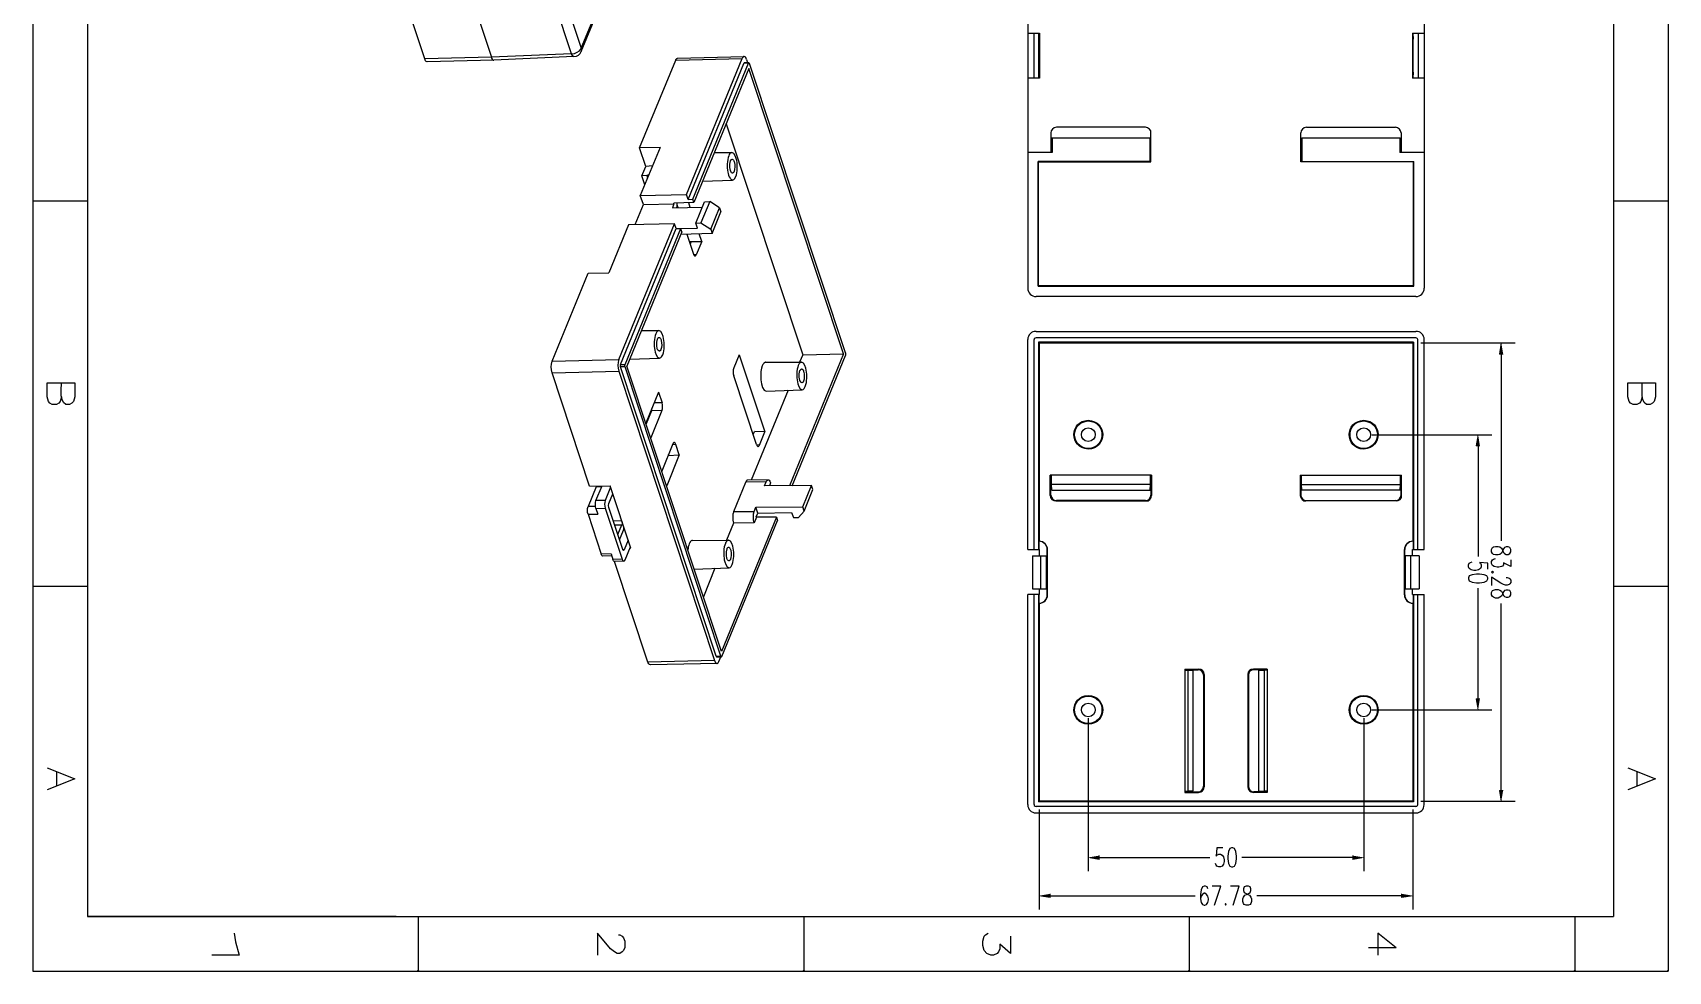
# Model space of a CAD drawing. Header units: inches. Extents: x 9 to 586, y 13 to 829.
# Drawn here: x 9 to 586, y 13 to 344 of the extents above; entities that cross this region are included whole.
import ezdxf

# ---------------------------------------------------------------- set-up
doc = ezdxf.new("R2010")
doc.units = ezdxf.units.IN
doc.header["$MEASUREMENT"] = 0
doc.layers.add('图层 1', color=7, linetype='Continuous')

msp = doc.modelspace()

# ---------------------------------------------------------------- hatches: boundary and pattern name
at = {"layer": '图层 1', "true_color": 0xffffff}
for points in [[(527.76, 231.02), (526.44, 231.02), (527.1, 234.92)], [(519.54, 198.62), (518.28, 198.62), (518.94, 202.52)], [(519.54, 109.28), (518.28, 109.28), (518.94, 105.38)], [(527.76, 76.94), (526.44, 76.94), (527.1, 73.1)], [(385.26, 53.9), (385.26, 52.58), (381.36, 53.24)], [(474.66, 53.9), (474.66, 52.58), (478.56, 53.24)], [(367.98, 40.4), (367.98, 39.14), (364.08, 39.74)], [(491.94, 40.4), (491.94, 39.14), (495.84, 39.74)], [(144.66, 13.04), (144.72, 13.28), (144.96, 13.34), (145.2, 13.28), (145.26, 13.04)], [(280.68, 13.04), (280.74, 13.28), (280.98, 13.34), (281.22, 13.28), (281.28, 13.04)], [(416.7, 13.04), (416.76, 13.28), (417, 13.34), (417.24, 13.28), (417.3, 13.04)], [(552.72, 13.04), (552.78, 13.28), (553.02, 13.34), (553.26, 13.28), (553.32, 13.04)], [(586.02, 13.04), (585.72, 13.04), (585.78, 13.28), (586.02, 13.34)]]:
    msp.add_hatch(color=7, dxfattribs=at).paths.add_polyline_path(points)

# ---------------------------------------------------------------- linework, layer by layer
at = {"layer": '图层 1', "color": 7, "lineweight": 25, "true_color": 0xffffff}
for points in [[(8.94, 829.22), (8.94, 13.04)], [(586.02, 829.22), (586.02, 13.04)], [(28.32, 809.84), (28.32, 32.42)], [(566.64, 809.84), (566.64, 32.42)], [(199.08, 337.04), (165.36, 438.8)], [(168.78, 440.72), (202.5, 338.96)], [(136.92, 437.96), (170.76, 335.78)], [(360, 418.46), (360, 254.24)], [(499.92, 418.46), (499.92, 254.24)], [(147.24, 335.24), (135.48, 370.76)], [(202.5, 338.96), (208.38, 353.18)], [(202.5, 337.82), (208.44, 352.34)], [(360, 344.3), (364.14, 344.3)], [(362.16, 344.3), (362.16, 328.4)], [(363.9, 328.4), (363.9, 344.3)], [(363.96, 343.16), (364.02, 343.16)], [(363.96, 329.54), (363.96, 343.16), (363.96, 342.2)], [(364.14, 342.2), (363.96, 342.2)], [(364.14, 344.3), (364.14, 328.4)], [(495.78, 344.3), (495.78, 328.4)], [(495.78, 344.3), (499.92, 344.3)], [(495.78, 342.2), (495.96, 342.2)], [(495.96, 330.56), (495.96, 329.54), (495.96, 343.16)], [(495.96, 343.16), (495.96, 342.2)], [(495.96, 343.16), (496.02, 343.16)], [(496.02, 328.4), (496.02, 344.3)], [(497.76, 344.3), (497.76, 328.4)], [(170.76, 335.78), (147.24, 335.24)], [(148.08, 334.22), (147.78, 334.34), (147.54, 334.58), (147.24, 335.24)], [(171.6, 334.76), (148.08, 334.22)], [(199.08, 337.04), (170.76, 335.78)], [(170.76, 335.78), (170.76, 335.72)], [(170.76, 335.72), (171, 335.18), (171.24, 334.94), (171.36, 334.88)], [(171.36, 334.88), (171.36, 334.82)], [(171.36, 334.82), (171.6, 334.76)], [(199.92, 336.02), (171.6, 334.76)], [(199.08, 337.04), (200.1, 337.16), (201.06, 337.58), (201.9, 338.12), (202.26, 338.54), (202.5, 338.96), (202.62, 338.36), (202.5, 337.82)], [(199.92, 336.02), (199.62, 336.14), (199.38, 336.38), (199.08, 337.04)], [(199.92, 336.02), (200.76, 336.14), (201.48, 336.5), (202.08, 337.1), (202.5, 337.82)], [(223.08, 303.8), (235.8, 334.82)], [(235.8, 334.82), (235.8, 334.88), (235.86, 335), (235.92, 335.06), (235.92, 335.12), (236.04, 335.24), (236.04, 335.3), (236.1, 335.3), (236.22, 335.42), (236.28, 335.42), (236.28, 335.48), (236.46, 335.48)], [(235.8, 334.82), (259.26, 335.36)], [(236.46, 335.48), (259.92, 336.02)], [(239.58, 287.36), (259.26, 335.36)], [(259.92, 336.02), (259.74, 336.02), (259.68, 335.96), (259.62, 335.9), (259.5, 335.78), (259.5, 335.72), (259.38, 335.6), (259.26, 335.36)], [(260.76, 335), (260.52, 335.66), (260.28, 335.9), (259.92, 336.02)], [(260.76, 335), (261.18, 333.8)], [(240.18, 285.62), (259.86, 333.62)], [(241.8, 285.68), (261.48, 333.68)], [(261.6, 331.82), (242.22, 284.48)], [(259.98, 333.8), (259.98, 333.74), (259.92, 333.74), (259.92, 333.68), (259.86, 333.68), (259.86, 333.62)], [(261.48, 333.68), (259.86, 333.62)], [(261.6, 333.8), (259.98, 333.8)], [(261.48, 333.68), (261.48, 333.74), (261.54, 333.74), (261.54, 333.8), (261.6, 333.8)], [(261.84, 333.56), (261.66, 333.8), (261.6, 333.8)], [(295.02, 231.08), (261.6, 331.82)], [(295.68, 231.38), (261.84, 333.56)], [(364.14, 330.56), (363.96, 330.56)], [(363.96, 330.56), (363.96, 329.54)], [(363.96, 329.54), (364.02, 329.54)], [(495.78, 330.56), (495.96, 330.56)], [(495.96, 329.54), (496.02, 329.54)], [(364.14, 328.4), (360, 328.4)], [(499.92, 328.4), (495.78, 328.4)], [(253.62, 312.26), (280.62, 230.78)], [(368.16, 309.08), (368.16, 302.12)], [(368.46, 307.34), (368.4, 305.42)], [(368.46, 307.34), (403.2, 307.34)], [(368.58, 307.34), (368.58, 302.12)], [(401.58, 311.06), (370.14, 311.06)], [(403.14, 307.34), (403.14, 298.94)], [(403.2, 307.34), (403.32, 305.42)], [(403.5, 298.82), (403.5, 309.08)], [(456.42, 298.82), (456.42, 309.08)], [(456.72, 307.34), (456.6, 305.42)], [(456.72, 307.34), (491.46, 307.34)], [(456.78, 307.34), (456.78, 298.94)], [(458.34, 311.06), (489.78, 311.06)], [(491.34, 307.34), (491.34, 302.12)], [(491.46, 307.34), (491.52, 305.42)], [(491.76, 309.08), (491.76, 302.12)], [(230.28, 303.98), (223.08, 303.8)], [(225.24, 297.26), (223.08, 303.8)], [(230.28, 303.98), (223.32, 287)], [(249.48, 302.18), (255.66, 302.18)], [(368.58, 302.12), (360, 302.12)], [(368.4, 305.42), (368.4, 302.12)], [(403.32, 305.42), (403.32, 302.12)], [(403.32, 302.12), (403.5, 302.12)], [(456.6, 302.12), (456.42, 302.12)], [(456.6, 305.42), (456.6, 302.12)], [(499.92, 302.12), (491.34, 302.12)], [(491.52, 305.42), (491.52, 302.12)], [(223.86, 293.9), (225.24, 297.26)], [(227.64, 297.44), (225.24, 297.26)], [(225.6, 294.02), (226.38, 294.44)], [(255.84, 294.92), (255.54, 295.04), (255.36, 295.22), (255.12, 295.76), (254.88, 296.9), (254.88, 298.04), (255.18, 299.18)], [(255.18, 299.18), (255.18, 299.3), (255.24, 299.36), (255.24, 299.42), (255.3, 299.48), (255.3, 299.54), (255.36, 299.54), (255.42, 299.6), (255.42, 299.66), (255.48, 299.66), (255.54, 299.72), (255.6, 299.72), (255.66, 299.78), (255.72, 299.78)], [(256.38, 295.46), (256.32, 295.4), (256.32, 295.28), (256.26, 295.28), (256.26, 295.22), (256.2, 295.16), (256.2, 295.1), (256.14, 295.1), (256.08, 295.04), (256.08, 294.98), (256.02, 294.98), (255.96, 294.92), (255.84, 294.92)], [(363.78, 298.82), (363.66, 298.94)], [(403.14, 298.94), (363.66, 298.94)], [(363.66, 254.96), (363.66, 298.94)], [(363.78, 298.82), (403.5, 298.82), (403.14, 298.94)], [(363.78, 255.08), (363.78, 298.82)], [(456.78, 298.94), (456.42, 298.82)], [(496.14, 298.82), (456.42, 298.82)], [(456.78, 298.94), (496.26, 298.94)], [(496.26, 298.94), (496.14, 298.82)], [(496.14, 255.08), (496.14, 298.82)], [(496.26, 254.96), (496.26, 298.94)], [(225.6, 294.02), (223.86, 293.9)], [(224.88, 290.72), (223.86, 293.9)], [(225.6, 294.02), (225.9, 293.18)], [(245.28, 292.04), (255.9, 292.46)], [(255.9, 292.46), (256.26, 292.64), (256.56, 292.88), (256.98, 293.66)], [(8.94, 285.08), (28.32, 285.08)], [(221.46, 276.74), (224.4, 283.82)], [(223.32, 287), (239.58, 287.36)], [(224.4, 283.82), (223.32, 287)], [(224.4, 283.82), (235.2, 284.06)], [(235.2, 284.06), (234.66, 282.68), (245.22, 282.92)], [(242.22, 284.48), (235.2, 284.24)], [(235.2, 284.06), (235.2, 284.24)], [(236.22, 283.82), (236.58, 282.74)], [(240.18, 285.62), (239.58, 287.36)], [(240.18, 285.62), (241.8, 285.68)], [(240.96, 282.8), (240.42, 284.42)], [(242.22, 284.48), (241.8, 285.68)], [(242.88, 277.22), (246, 284.78)], [(247.8, 284.84), (244.68, 277.28)], [(246, 284.78), (247.8, 284.84)], [(251.22, 282.68), (247.8, 284.84)], [(566.64, 285.08), (586.02, 285.08)], [(215.7, 229.1), (235.38, 277.04)], [(235.38, 277.04), (219.12, 276.68)], [(235.98, 275.3), (235.38, 277.04)], [(242.88, 277.22), (244.68, 277.28)], [(243.48, 275.42), (242.88, 277.22)], [(244.68, 277.28), (248.16, 275.12)], [(248.16, 275.12), (251.22, 282.68)], [(248.64, 273.62), (251.7, 281.18)], [(251.22, 282.68), (251.7, 281.18)], [(219.12, 276.68), (212.16, 259.7)], [(216.3, 227.36), (235.98, 275.3)], [(217.92, 227.36), (237.6, 275.36)], [(237.96, 274.16), (218.58, 226.76)], [(235.98, 275.3), (237.6, 275.36)], [(237.6, 275.3), (243.48, 275.42)], [(237.96, 274.16), (237.6, 275.36)], [(248.64, 273.62), (237.6, 273.26)], [(239.7, 273.32), (242.04, 266.3)], [(244.98, 270.74), (244.08, 273.5)], [(248.16, 275.12), (248.64, 273.62)], [(240.54, 270.8), (244.98, 270.74)], [(241.26, 270.8), (240.9, 269.84)], [(242.04, 266.3), (242.1, 266.18), (242.1, 266.12), (242.16, 266), (242.22, 265.94), (242.28, 265.88), (242.28, 265.82), (242.46, 265.64), (242.7, 265.64), (242.76, 265.7), (242.82, 265.7), (242.94, 265.82), (242.94, 265.94), (243, 266), (243.06, 266.06)], [(243.06, 266.06), (242.1, 266.12)], [(244.98, 270.74), (243.06, 266.06)], [(204.9, 259.52), (212.16, 259.7)], [(192.18, 228.5), (204.9, 259.52)], [(363.78, 255.08), (363.66, 254.96)], [(363.66, 254.96), (496.26, 254.96)], [(496.14, 255.08), (363.78, 255.08)], [(496.14, 255.08), (496.26, 254.96)], [(496.98, 251.3), (362.94, 251.3)], [(223.68, 239.3), (229.86, 239.3)], [(229.86, 239.3), (229.5, 239.18), (229.2, 238.88), (228.78, 238.16)], [(229.38, 236.3), (229.56, 236.66), (229.74, 236.84), (229.92, 236.9)], [(362.94, 236.78), (362.58, 236.66), (362.34, 236.42), (362.28, 236.12)], [(362.94, 239), (496.98, 239)], [(496.98, 236.78), (362.94, 236.78)], [(497.64, 236.12), (497.58, 236.42), (497.34, 236.66), (496.98, 236.78)], [(230.04, 232.04), (229.8, 232.1), (229.56, 232.34), (229.32, 232.88), (229.14, 234.02), (229.14, 235.16), (229.38, 236.3)], [(230.58, 232.58), (230.58, 232.52), (230.52, 232.4), (230.52, 232.34), (230.46, 232.34), (230.46, 232.28), (230.4, 232.22), (230.34, 232.22), (230.34, 232.16), (230.28, 232.1), (230.22, 232.1), (230.22, 232.04), (230.04, 232.04)], [(295.02, 231.08), (275.94, 184.52)], [(280.62, 230.78), (295.02, 231.08)], [(295.68, 231.38), (295.74, 230.96), (295.68, 230.48)], [(360, 161.96), (360, 236.12)], [(362.28, 161.96), (362.28, 236.12)], [(364.08, 234.92), (363.84, 235.16)], [(363.84, 235.16), (363.84, 161.96)], [(496.08, 235.16), (363.84, 235.16)], [(364.08, 234.92), (364.08, 164.9)], [(364.08, 234.92), (495.84, 234.92)], [(495.84, 234.92), (496.08, 235.16)], [(495.84, 234.92), (495.84, 164.9)], [(496.08, 235.16), (496.08, 161.96)], [(497.64, 161.96), (497.64, 236.12)], [(498.72, 234.92), (531.96, 234.92)], [(499.92, 161.96), (499.92, 236.12)], [(527.1, 231.02), (527.1, 165.08)], [(28.32, 226.76), (28.32, 32.42)], [(192.18, 224.42), (191.94, 225.44), (191.88, 226.46), (191.94, 227.48), (192.18, 228.5)], [(192.18, 228.5), (215.7, 229.1)], [(215.7, 229.1), (215.46, 228.08), (215.4, 227), (215.46, 225.98), (215.7, 224.96)], [(216.3, 227.36), (216.24, 226.88), (216.3, 226.46)], [(216.3, 227.36), (217.92, 227.36)], [(217.92, 226.46), (216.3, 226.46)], [(250.14, 124.28), (216.3, 226.46)], [(217.92, 226.46), (217.86, 226.94), (217.92, 227.36)], [(251.76, 124.28), (217.92, 226.46)], [(251.94, 126.02), (218.58, 226.76)], [(219.54, 229.16), (230.1, 229.58)], [(230.1, 229.58), (230.52, 229.76), (230.82, 230), (231.24, 230.72)], [(258.18, 230.78), (256.32, 226.1)], [(258.18, 230.78), (267.24, 203.48)], [(267.54, 228.08), (267.42, 228.08), (267.3, 228.02), (267.24, 228.02), (267, 227.9), (266.94, 227.84), (266.88, 227.72), (266.64, 227.48), (266.58, 227.36), (266.52, 227.3), (266.46, 227.06), (266.34, 226.88)], [(267.54, 228.08), (280.2, 228.14)], [(276.84, 184.52), (295.68, 230.48)], [(280.38, 220.88), (280.08, 220.94), (279.9, 221.18), (279.66, 221.72), (279.42, 222.86), (279.42, 224), (279.66, 225.14)], [(280.62, 230.78), (279.54, 228.14)], [(279.66, 225.14), (279.72, 225.26), (279.78, 225.32), (279.78, 225.38), (279.9, 225.5), (279.9, 225.56), (279.96, 225.56), (280.02, 225.62), (280.02, 225.68), (280.14, 225.68), (280.2, 225.74), (280.26, 225.74)], [(19.08, 215.9), (18.66, 214.22), (18.18, 213.68), (17.28, 213.14), (15.84, 213.14), (14.94, 213.68), (14.46, 214.22), (14.04, 215.9), (14.04, 220.88)], [(192.18, 224.42), (215.7, 224.96)], [(205.44, 184.34), (192.18, 224.42)], [(215.7, 224.96), (249.54, 122.78)], [(264.3, 199.1), (256.26, 223.34)], [(280.92, 221.42), (280.74, 221.06), (280.56, 220.94), (280.38, 220.88)], [(280.44, 218.42), (280.8, 218.54), (281.1, 218.84), (281.52, 219.56)], [(576.84, 215.9), (576.36, 214.22), (575.88, 213.68), (574.98, 213.14), (573.6, 213.14), (572.64, 213.68), (572.16, 214.22), (571.74, 215.9), (571.74, 220.88)], [(229.74, 217.52), (225.3, 206.54)], [(231, 213.8), (228.24, 213.74)], [(229.74, 217.52), (231, 213.8)], [(275.46, 218.24), (262.44, 186.5)], [(267.78, 217.88), (280.44, 218.42)], [(227.22, 210.98), (225.36, 206.36)], [(226.5, 209.6), (226.62, 209.42)], [(230.94, 211.04), (226.98, 201.38)], [(227.22, 210.98), (227.34, 211.22), (227.4, 211.52), (227.4, 211.76)], [(230.94, 211.04), (227.22, 210.98)], [(263.16, 202.58), (263.58, 203.6)], [(267.24, 203.48), (263.58, 203.6)], [(265.32, 198.86), (267.24, 203.48)], [(481.44, 202.52), (523.8, 202.52)], [(234.84, 199.34), (230.88, 189.62)], [(235.86, 199.1), (234.72, 198.98)], [(237.06, 195.38), (235.86, 199.1)], [(264.3, 199.1), (264.42, 198.86), (264.42, 198.8), (264.48, 198.68), (264.66, 198.5), (264.66, 198.44), (264.72, 198.44), (264.78, 198.38), (264.96, 198.38), (265.02, 198.44), (265.08, 198.44), (265.08, 198.5), (265.26, 198.68), (265.26, 198.74), (265.32, 198.86)], [(265.32, 198.86), (264.42, 198.92)], [(518.94, 198.62), (518.94, 159.56)], [(237.06, 195.38), (232.62, 184.46)], [(233.16, 195.14), (237.06, 195.38)], [(233.4, 195.2), (233.28, 195.56)], [(256.26, 175.4), (260.52, 185.78)], [(261.18, 186.44), (261, 186.44), (260.94, 186.38), (260.88, 186.38), (260.82, 186.32), (260.82, 186.26), (260.64, 186.08), (260.64, 186.02), (260.58, 185.9), (260.52, 185.78)], [(267.78, 185.84), (260.52, 185.78)], [(268.44, 186.56), (261.18, 186.44)], [(267.18, 184.46), (267.78, 185.84)], [(267.78, 185.84), (267.9, 186.08), (267.9, 186.14), (267.96, 186.2), (267.96, 186.26), (268.02, 186.32), (268.08, 186.32), (268.08, 186.38), (268.2, 186.5), (268.32, 186.5), (268.38, 186.56), (268.44, 186.56)], [(268.44, 186.56), (268.74, 186.44), (268.98, 186.14), (269.28, 185.54)], [(269.28, 185.54), (268.86, 184.46)], [(403.74, 188.24), (367.98, 188.24)], [(367.98, 181.04), (367.98, 188.24)], [(368.16, 181.22), (368.16, 188.24)], [(368.4, 184.94), (368.4, 188.24)], [(403.32, 184.94), (368.4, 184.94)], [(368.46, 182.96), (368.4, 184.94)], [(403.2, 182.96), (403.32, 184.94)], [(403.32, 184.94), (403.32, 188.24)], [(403.5, 188.24), (403.5, 181.22)], [(403.74, 188.24), (403.74, 181.04)], [(456.18, 188.24), (456.18, 181.04)], [(456.18, 188.24), (491.94, 188.24)], [(456.42, 188.24), (456.42, 181.22)], [(456.6, 184.94), (456.6, 188.24)], [(456.72, 182.96), (456.6, 184.94)], [(456.6, 184.94), (491.52, 184.94)], [(491.46, 182.96), (491.52, 184.94)], [(491.52, 184.94), (491.52, 188.24)], [(491.76, 181.22), (491.76, 188.24)], [(491.94, 181.04), (491.94, 188.24)], [(207.78, 184.16), (204.9, 177.14)], [(205.44, 184.34), (212.64, 184.52)], [(207.66, 176.48), (207.48, 177.2), (207.48, 178.58), (207.66, 179.24)], [(207.66, 179.24), (209.82, 184.46)], [(207.66, 184.4), (207.78, 184.16)], [(210.9, 179.3), (207.66, 179.24)], [(207.78, 184.16), (209.7, 184.22)], [(210.9, 179.3), (210.78, 178.64), (210.72, 177.98), (210.78, 177.26), (210.9, 176.6)], [(212.82, 183.98), (210.9, 179.3)], [(212.22, 178.22), (213.66, 181.64)], [(220.02, 162.44), (212.64, 184.52)], [(283.74, 184.64), (267.18, 184.46)], [(280.62, 177.08), (283.74, 184.64)], [(281.1, 175.58), (284.22, 183.14)], [(284.22, 183.14), (283.74, 184.64)], [(367.98, 181.04), (368.16, 181.22)], [(368.46, 182.96), (403.2, 182.96)], [(369.9, 179.12), (370.14, 179.3)], [(369.9, 179.12), (401.76, 179.12)], [(401.58, 179.3), (370.14, 179.3)], [(401.76, 179.12), (401.58, 179.3)], [(403.74, 181.04), (403.5, 181.22)], [(456.18, 181.04), (456.42, 181.22)], [(491.46, 182.96), (456.72, 182.96)], [(458.16, 179.12), (458.34, 179.3)], [(490.02, 179.12), (458.16, 179.12)], [(458.34, 179.3), (489.78, 179.3)], [(490.02, 179.12), (489.78, 179.3)], [(491.94, 181.04), (491.76, 181.22)], [(204.9, 174.44), (204.72, 175.1), (204.66, 175.82), (204.72, 176.48), (204.9, 177.14)], [(207.48, 177.2), (204.9, 177.14)], [(204.9, 174.44), (208.32, 174.5)], [(204.9, 174.44), (209.52, 160.34)], [(207.66, 176.48), (210.9, 176.6)], [(207.66, 176.48), (208.32, 174.5)], [(210.9, 176.6), (216.9, 158.54)], [(212.22, 176.84), (212.1, 177.5), (212.22, 178.22)], [(217.14, 162.02), (212.22, 176.84)], [(271.38, 173.42), (251.94, 126.02)], [(256.26, 175.4), (263.52, 175.46)], [(264.3, 173.36), (263.46, 171.38)], [(263.52, 175.46), (264.12, 176.9)], [(264.12, 176.9), (280.62, 177.08)], [(264.78, 174.8), (264.12, 176.9)], [(264.24, 173.48), (264.78, 174.8)], [(264.24, 173.48), (264.3, 173.36)], [(271.38, 173.42), (264.3, 173.36)], [(264.78, 174.8), (276.72, 175.1)], [(271.38, 173.42), (271.74, 172.22)], [(276.72, 175.1), (277.32, 173.24)], [(277.32, 173.24), (279.12, 173.3)], [(281.1, 175.58), (279.12, 173.3)], [(281.1, 175.58), (280.62, 177.08)], [(216.78, 172.1), (213.78, 172.04)], [(214.26, 170.66), (216.84, 170.72)], [(215.4, 167.24), (216.84, 170.72)], [(216, 165.38), (217.44, 168.86)], [(216.9, 171.74), (216.9, 171.2), (216.84, 170.72)], [(217.44, 168.86), (217.56, 169.34), (217.56, 169.88)], [(217.44, 168.86), (217.86, 168.92)], [(252.12, 124.22), (271.74, 172.22)], [(256.2, 171.32), (253.74, 165.26)], [(263.46, 171.38), (256.2, 171.32)], [(217.38, 161.66), (217.2, 161.84), (217.14, 162.02)], [(217.62, 161.9), (217.2, 161.9)], [(217.62, 161.9), (217.56, 161.78), (217.38, 161.66)], [(219, 165.32), (217.62, 161.9)], [(217.92, 158.3), (219.84, 162.98)], [(220.02, 162.44), (219.6, 162.44)], [(241.74, 165.2), (241.62, 165.2), (241.56, 165.14), (241.44, 165.14), (241.32, 165.08), (241.02, 164.78), (240.96, 164.66), (240.9, 164.6), (240.84, 164.48), (240.78, 164.36), (240.66, 164.18), (240.6, 164)], [(241.74, 165.2), (254.4, 165.26)], [(254.4, 165.26), (254.34, 165.26), (254.22, 165.2), (254.1, 165.2), (254.04, 165.14), (253.92, 165.08), (253.86, 165.02), (253.8, 164.9), (253.74, 164.84), (253.62, 164.78), (253.56, 164.66), (253.56, 164.6), (253.5, 164.48), (253.38, 164.3), (253.32, 164.12)], [(254.58, 158), (254.34, 158.06), (254.1, 158.3), (253.86, 158.84), (253.68, 159.98), (253.68, 161.12), (253.92, 162.26)], [(360, 161.96), (364.14, 161.96)], [(363.96, 164.9), (363.96, 161.96)], [(364.14, 159.8), (364.14, 161.96)], [(367.02, 161.96), (366.9, 161.96)], [(366.9, 159.8), (366.9, 161.96)], [(367.02, 145.94), (367.02, 161.96)], [(492.9, 145.94), (492.9, 161.96)], [(493.02, 161.96), (492.9, 161.96)], [(493.02, 159.8), (493.02, 161.96)], [(495.78, 159.8), (495.78, 161.96)], [(495.78, 161.96), (499.92, 161.96)], [(495.96, 164.9), (495.96, 161.96)], [(530.46, 162.02), (530.16, 162.68), (529.5, 162.92), (528.84, 162.92), (528.24, 162.68), (527.88, 162.26), (527.58, 161.36), (527.22, 160.7), (526.62, 160.28), (525.96, 160.1), (525, 160.1), (524.34, 160.28), (523.98, 160.52), (523.68, 161.18), (523.68, 162.02), (523.98, 162.68), (524.34, 162.92), (525, 163.1), (525.96, 163.1), (526.62, 162.92), (527.22, 162.44), (527.58, 161.84), (527.88, 160.94), (528.24, 160.52), (528.84, 160.28), (529.5, 160.28), (530.16, 160.52), (530.46, 161.18), (530.46, 162.02)], [(213, 160.46), (209.52, 160.34)], [(210.12, 159.68), (209.88, 159.74), (209.7, 159.92), (209.52, 160.34)], [(213.18, 159.74), (210.12, 159.68)], [(213, 160.46), (213.66, 158.42)], [(216.9, 158.54), (213.66, 158.42)], [(214.2, 157.76), (213.96, 157.82), (213.84, 158), (213.66, 158.42)], [(217.44, 157.82), (214.2, 157.76)], [(226.02, 122.24), (214.26, 157.76)], [(216.9, 158.54), (217.08, 158.12), (217.26, 157.94), (217.44, 157.82)], [(217.44, 157.82), (217.74, 158), (217.92, 158.3)], [(255.12, 158.54), (255.12, 158.48), (255.06, 158.36), (255, 158.3), (254.94, 158.24), (254.94, 158.18), (254.82, 158.06), (254.76, 158.06), (254.76, 158), (254.58, 158)], [(254.64, 155.54), (255.06, 155.66), (255.36, 155.96), (255.78, 156.68)], [(361.74, 159.8), (366.9, 159.8)], [(361.74, 159.8), (361.74, 148.1)], [(364.68, 148.1), (364.68, 159.8)], [(366.6, 148.1), (366.6, 159.8)], [(498.18, 159.8), (493.02, 159.8)], [(493.32, 148.1), (493.32, 159.8)], [(495.24, 148.1), (495.24, 159.8)], [(498.18, 159.8), (498.18, 148.1)], [(522.3, 155.06), (522.3, 157.22), (519.42, 157.4), (519.72, 157.22), (520.02, 156.56), (520.02, 155.9), (519.72, 155.24), (519.06, 154.82), (518.1, 154.58), (517.44, 154.58), (516.48, 154.82), (515.82, 155.24), (515.52, 155.9), (515.52, 156.56), (515.82, 157.22), (516.18, 157.4), (516.78, 157.64)], [(530.46, 158.36), (530.46, 155.96), (527.88, 157.28), (527.88, 156.62), (527.58, 156.14), (527.22, 155.96), (526.26, 155.72), (525.6, 155.72), (524.64, 155.96), (523.98, 156.38), (523.68, 157.04), (523.68, 157.7), (523.98, 158.36), (524.34, 158.54), (525, 158.78)], [(242.34, 155), (254.64, 155.54)], [(249.66, 155.36), (245.58, 145.28)], [(522.3, 152), (522, 152.66), (521.04, 153.08), (519.42, 153.32), (518.4, 153.32), (516.78, 153.08), (515.82, 152.66), (515.52, 152), (515.52, 151.58), (515.82, 150.92), (516.78, 150.5), (518.4, 150.26), (519.42, 150.26), (521.04, 150.5), (522, 150.92), (522.3, 151.58), (522.3, 152)], [(524.34, 153.98), (523.98, 154.22), (523.68, 153.98), (523.98, 153.8), (524.34, 153.98)], [(528.84, 152.06), (529.2, 152.06), (529.86, 151.82), (530.16, 151.64), (530.46, 151.16), (530.46, 150.32), (530.16, 149.9), (529.86, 149.66), (529.2, 149.42), (528.54, 149.42), (527.88, 149.66), (526.92, 150.08), (523.68, 152.24), (523.68, 149.24)], [(8.94, 149.06), (28.32, 149.06)], [(364.14, 146.06), (360, 146.06)], [(360, 71.9), (360, 146.06)], [(361.74, 148.1), (366.9, 148.1)], [(362.28, 71.9), (362.28, 146.06)], [(363.84, 146.06), (363.84, 72.86)], [(363.96, 146.06), (363.96, 143)], [(364.14, 146.06), (364.14, 148.1)], [(366.9, 145.94), (366.9, 148.1)], [(366.9, 145.94), (367.02, 145.94)], [(492.9, 145.94), (493.02, 145.94)], [(493.02, 145.94), (493.02, 148.1)], [(493.02, 148.1), (498.18, 148.1)], [(495.78, 146.06), (495.78, 148.1)], [(495.78, 146.06), (499.92, 146.06)], [(495.96, 146.06), (495.96, 143)], [(496.08, 146.06), (496.08, 72.86)], [(497.64, 71.9), (497.64, 146.06)], [(499.92, 71.9), (499.92, 146.06)], [(518.94, 109.28), (518.94, 148.34)], [(530.46, 146.84), (530.16, 147.5), (529.5, 147.68), (528.84, 147.68), (528.24, 147.5), (527.88, 147.08), (527.58, 146.18), (527.22, 145.52), (526.62, 145.1), (525.96, 144.86), (525, 144.86), (524.34, 145.1), (523.98, 145.34), (523.68, 145.94), (523.68, 146.84), (523.98, 147.5), (524.34, 147.68), (525, 147.92), (525.96, 147.92), (526.62, 147.68), (527.22, 147.26), (527.58, 146.6), (527.88, 145.76), (528.24, 145.34), (528.84, 145.1), (529.5, 145.1), (530.16, 145.34), (530.46, 145.94), (530.46, 146.84)], [(566.64, 149.06), (586.02, 149.06)], [(364.08, 143), (364.08, 73.1)], [(495.84, 143), (495.84, 73.1)], [(527.1, 76.94), (527.1, 142.94)], [(249.54, 122.78), (226.02, 122.24)], [(226.86, 121.22), (226.56, 121.34), (226.32, 121.58), (226.02, 122.24)], [(250.38, 121.76), (226.86, 121.22)], [(249.54, 122.78), (249.6, 122.6), (249.66, 122.48), (249.72, 122.3), (249.78, 122.24), (249.84, 122.12), (249.9, 122.06), (249.9, 122), (249.96, 121.94), (250.08, 121.88), (250.14, 121.82), (250.2, 121.82), (250.26, 121.76), (250.38, 121.76)], [(250.14, 124.28), (251.76, 124.28)], [(250.14, 124.28), (250.14, 124.16), (250.2, 124.16), (250.2, 124.1), (250.26, 124.04), (250.32, 124.04)], [(250.32, 124.04), (251.94, 124.04)], [(250.38, 121.76), (250.62, 121.82), (250.8, 122), (251.04, 122.42)], [(251.04, 122.42), (251.7, 124.04)], [(251.94, 124.1), (251.82, 124.1), (251.82, 124.22), (251.76, 124.22), (251.76, 124.28)], [(252.12, 124.22), (251.94, 124.1)], [(415.44, 119.78), (420.3, 119.78)], [(415.44, 119.78), (415.44, 76.22)], [(415.44, 119.54), (420.12, 119.54)], [(415.44, 119.36), (416.46, 119.36), (418.38, 119.24)], [(416.46, 119.36), (416.46, 76.64)], [(418.38, 76.76), (418.38, 119.24)], [(420.3, 119.78), (420.12, 119.54)], [(422.28, 117.86), (422.04, 117.62)], [(422.04, 117.62), (422.04, 78.38)], [(422.28, 117.86), (422.28, 78.2)], [(437.64, 117.86), (437.88, 117.62)], [(437.64, 117.86), (437.64, 78.2)], [(437.88, 117.62), (437.88, 78.38)], [(444.48, 119.78), (439.62, 119.78)], [(439.62, 119.78), (439.8, 119.54)], [(444.48, 119.54), (439.8, 119.54)], [(441.54, 119.24), (443.46, 119.36)], [(441.54, 76.76), (441.54, 119.24)], [(444.48, 119.36), (443.46, 119.36)], [(443.46, 119.36), (443.46, 76.64)], [(444.48, 119.78), (444.48, 76.22)], [(481.44, 105.38), (523.8, 105.38)], [(381.36, 102.44), (381.36, 48.38)], [(478.56, 102.44), (478.56, 48.38)], [(14.04, 84.86), (23.76, 80.96), (14.04, 77.12)], [(17.28, 83.42), (17.28, 78.56)], [(571.74, 84.86), (581.46, 80.96), (571.74, 77.12)], [(574.98, 83.42), (574.98, 78.56)], [(415.44, 76.64), (416.46, 76.64)], [(415.44, 76.46), (420.12, 76.46)], [(415.44, 76.22), (420.3, 76.22)], [(418.38, 76.76), (416.46, 76.64)], [(420.3, 76.22), (420.12, 76.46)], [(422.28, 78.2), (422.04, 78.38)], [(437.64, 78.2), (437.88, 78.38)], [(439.62, 76.22), (439.8, 76.46)], [(444.48, 76.22), (439.62, 76.22)], [(444.48, 76.46), (439.8, 76.46)], [(441.54, 76.76), (443.46, 76.64)], [(444.48, 76.64), (443.46, 76.64)], [(362.28, 71.9), (362.34, 71.54), (362.58, 71.36), (362.94, 71.24)], [(496.98, 71.24), (362.94, 71.24)], [(364.08, 73.1), (363.84, 72.86)], [(496.08, 72.86), (363.84, 72.86)], [(495.84, 73.1), (364.08, 73.1)], [(364.08, 70.16), (364.08, 34.88)], [(495.84, 73.1), (496.08, 72.86)], [(495.84, 70.16), (495.84, 34.88)], [(496.98, 71.24), (497.34, 71.36), (497.58, 71.54), (497.64, 71.9)], [(498.72, 73.1), (531.96, 73.1)], [(362.94, 68.96), (496.98, 68.96)], [(385.26, 53.24), (424.32, 53.24)], [(428.88, 56.66), (426.72, 56.66), (426.48, 53.72), (426.72, 54.08), (427.38, 54.38), (427.98, 54.38), (428.64, 54.08), (429.12, 53.42), (429.3, 52.46), (429.3, 51.8), (429.12, 50.84), (428.64, 50.18), (427.98, 49.88), (427.38, 49.88), (426.72, 50.18), (426.48, 50.48), (426.3, 51.14)], [(431.94, 56.66), (431.28, 56.36), (430.8, 55.34), (430.62, 53.72), (430.62, 52.76), (430.8, 51.14), (431.28, 50.18), (431.94, 49.88), (432.36, 49.88), (433.02, 50.18), (433.44, 51.14), (433.62, 52.76), (433.62, 53.72), (433.44, 55.34), (433.02, 56.36), (432.36, 56.66), (431.94, 56.66)], [(474.66, 53.24), (435.6, 53.24)], [(423.54, 42.2), (423.36, 42.86), (422.7, 43.16), (422.28, 43.16), (421.62, 42.86), (421.2, 41.84), (420.96, 40.22), (420.96, 38.6), (421.2, 37.34), (421.62, 36.68), (422.28, 36.38), (422.46, 36.38), (423.12, 36.68), (423.54, 37.34), (423.78, 38.3), (423.78, 38.6), (423.54, 39.62), (423.12, 40.22), (422.46, 40.58), (422.28, 40.58), (421.62, 40.22), (421.2, 39.62), (420.96, 38.6)], [(425.94, 36.38), (428.1, 43.16), (425.1, 43.16)], [(432.48, 36.38), (434.64, 43.16), (431.58, 43.16)], [(437.04, 43.16), (436.38, 42.86), (436.14, 42.2), (436.14, 41.54), (436.38, 40.88), (436.8, 40.58), (437.64, 40.22), (438.3, 39.92), (438.72, 39.26), (438.96, 38.6), (438.96, 37.64), (438.72, 36.98), (438.54, 36.68), (437.88, 36.38), (437.04, 36.38), (436.38, 36.68), (436.14, 36.98), (435.9, 37.64), (435.9, 38.6), (436.14, 39.26), (436.56, 39.92), (437.22, 40.22), (438.12, 40.58), (438.54, 40.88), (438.72, 41.54), (438.72, 42.2), (438.54, 42.86), (437.88, 43.16), (437.04, 43.16)], [(367.98, 39.74), (419.04, 39.74)], [(429.84, 36.98), (429.66, 36.68), (429.84, 36.38), (430.08, 36.68), (429.84, 36.98)], [(491.94, 39.74), (440.88, 39.74)], [(28.32, 32.42), (566.64, 32.42)], [(137.16, 32.42), (28.32, 32.42)], [(144.96, 32.42), (144.96, 13.04)], [(280.98, 32.42), (280.98, 13.04)], [(417, 32.42), (417, 13.04)], [(553.02, 32.42), (553.02, 13.04)], [(80.04, 26.54), (80.46, 23.42), (81.84, 18.74), (72.12, 18.74)], [(215.58, 25.94), (216.06, 25.94), (216.96, 25.4), (217.44, 24.86), (217.86, 23.72), (217.86, 21.5), (217.44, 20.42), (216.96, 19.88), (216.06, 19.28), (215.1, 19.28), (214.2, 19.88), (212.82, 20.96), (208.2, 26.54), (208.2, 18.74)], [(353.94, 25.4), (353.94, 19.28), (350.22, 22.64), (350.22, 20.96), (349.74, 19.88), (349.26, 19.28), (347.88, 18.74), (346.98, 18.74), (345.6, 19.28), (344.64, 20.42), (344.22, 22.1), (344.22, 23.72), (344.64, 25.4), (345.12, 25.94), (346.02, 26.54)], [(489.96, 21.32), (483.48, 26.54), (483.48, 18.74)], [(489.96, 21.32), (480.24, 21.32)], [(8.94, 13.04), (586.02, 13.04)], [(8.94, 13.04), (586.02, 13.04)]]:
    msp.add_lwpolyline(points, dxfattribs=at)
at = {"layer": '图层 1', "lineweight": 0}
for points in [[(527.76, 231.02), (526.44, 231.02), (527.1, 234.92)], [(519.54, 198.62), (518.28, 198.62), (518.94, 202.52)], [(519.54, 109.28), (518.28, 109.28), (518.94, 105.38)], [(527.76, 76.94), (526.44, 76.94), (527.1, 73.1)], [(385.26, 53.9), (385.26, 52.58), (381.36, 53.24)], [(474.66, 53.9), (474.66, 52.58), (478.56, 53.24)], [(367.98, 40.4), (367.98, 39.14), (364.08, 39.74)], [(491.94, 40.4), (491.94, 39.14), (495.84, 39.74)], [(144.66, 13.04), (144.72, 13.28), (144.96, 13.34), (145.2, 13.28), (145.26, 13.04)], [(280.68, 13.04), (280.74, 13.28), (280.98, 13.34), (281.22, 13.28), (281.28, 13.04)], [(416.7, 13.04), (416.76, 13.28), (417, 13.34), (417.24, 13.28), (417.3, 13.04)], [(552.72, 13.04), (552.78, 13.28), (553.02, 13.34), (553.26, 13.28), (553.32, 13.04)], [(586.02, 13.04), (585.72, 13.04), (585.78, 13.28), (586.02, 13.34)]]:
    msp.add_lwpolyline(points, dxfattribs=at)
at = {"layer": '图层 1', "color": 7, "lineweight": 25, "true_color": 0xffffff}
for points in [[(170.76, 335.78), (170.85, 335.36), (171.15, 334.86), (171.6, 334.76)], [(370.14, 311.06), (369.08, 311.03), (368.19, 310.14), (368.16, 309.08)], [(403.5, 309.08), (403.63, 310.15), (402.58, 311), (401.58, 311.06)], [(458.34, 311.06), (457.34, 311), (456.29, 310.15), (456.42, 309.08)], [(491.76, 309.08), (491.73, 310.14), (490.84, 311.03), (489.78, 311.06)], [(255.66, 302.18), (255.04, 302.18), (254.77, 301.5), (254.52, 301.04)], [(236.22, 284.24), (236.3, 284.06), (236.18, 282.91), (236.1, 282.68)], [(360, 254.24), (360.04, 252.65), (361.32, 251.3), (362.94, 251.3)], [(496.98, 251.3), (498.6, 251.3), (499.88, 252.65), (499.92, 254.24)], [(362.94, 239), (361.26, 239.11), (360.1, 237.7), (360, 236.12)], [(499.92, 236.12), (499.82, 237.7), (498.66, 239.11), (496.98, 239)], [(256.32, 226.1), (255.93, 225.26), (256.06, 224.21), (256.26, 223.34)], [(266.34, 226.88), (265.52, 225.16), (265.42, 218.27), (267.78, 217.88)], [(230.94, 211.04), (231.32, 211.91), (231.21, 212.91), (231, 213.8)], [(367.98, 181.04), (367.84, 180.04), (368.92, 179.01), (369.9, 179.12)], [(368.16, 181.22), (368.3, 180.09), (368.96, 179.31), (370.14, 179.3)], [(401.58, 179.3), (402.7, 179.33), (403.54, 180.11), (403.5, 181.22)], [(401.76, 179.12), (402.82, 179), (403.71, 180.04), (403.74, 181.04)], [(456.18, 181.04), (456.21, 180.04), (457.1, 179), (458.16, 179.12)], [(456.42, 181.22), (456.38, 180.11), (457.22, 179.33), (458.34, 179.3)], [(489.78, 179.3), (490.96, 179.31), (491.62, 180.09), (491.76, 181.22)], [(490.02, 179.12), (491, 179.01), (492.08, 180.04), (491.94, 181.04)], [(256.26, 175.4), (255.79, 174.14), (255.87, 172.61), (256.2, 171.32)], [(263.46, 171.38), (263.15, 172.48), (263.06, 174.41), (263.52, 175.46)], [(240.6, 164), (240.27, 163.31), (240.19, 162.58), (240.06, 161.84)], [(366.9, 161.96), (366.86, 163.55), (365.58, 164.9), (363.96, 164.9)], [(367.02, 161.96), (367.03, 163.47), (365.59, 164.91), (364.08, 164.9)], [(495.84, 164.9), (494.22, 164.9), (492.95, 163.55), (492.9, 161.96)], [(495.96, 164.9), (494.34, 164.9), (493.07, 163.55), (493.02, 161.96)], [(363.96, 143), (365.58, 143), (366.86, 144.35), (366.9, 145.94)], [(364.08, 143), (365.59, 142.99), (367.03, 144.43), (367.02, 145.94)], [(492.9, 145.94), (492.95, 144.35), (494.22, 143), (495.84, 143)], [(493.02, 145.94), (493.07, 144.35), (494.34, 143), (495.96, 143)], [(422.04, 117.62), (422.18, 118.62), (421.09, 119.65), (420.12, 119.54)], [(422.28, 117.86), (422.21, 118.96), (421.37, 119.71), (420.3, 119.78)], [(439.62, 119.78), (438.55, 119.71), (437.71, 118.96), (437.64, 117.86)], [(439.8, 119.54), (438.83, 119.65), (437.74, 118.62), (437.88, 117.62)], [(420.12, 76.46), (421.13, 76.36), (422.14, 77.37), (422.04, 78.38)], [(420.3, 76.22), (421.36, 76.25), (422.25, 77.14), (422.28, 78.2)], [(437.64, 78.2), (437.67, 77.14), (438.56, 76.25), (439.62, 76.22)], [(437.88, 78.38), (437.78, 77.37), (438.79, 76.36), (439.8, 76.46)], [(360, 71.9), (360.14, 70.17), (361.17, 69.05), (362.94, 68.96)], [(496.98, 68.96), (498.75, 69.05), (499.78, 70.17), (499.92, 71.9)]]:
    msp.add_open_spline(points, degree=3, dxfattribs=at)
for points, knots in [([(254.52, 301.04), (253.9, 299.25), (253.81, 297.13), (254.22, 295.28), (254.37, 294.53), (254.53, 293.74), (255, 293.12), (255, 293.12), (255.12, 292.88), (255.12, 292.88), (255.12, 292.88), (255.36, 292.7), (255.36, 292.7), (255.36, 292.7), (255.48, 292.58), (255.48, 292.58), (255.48, 292.58), (255.6, 292.52), (255.6, 292.52), (255.6, 292.52), (255.78, 292.52), (255.78, 292.52), (255.78, 292.52), (255.9, 292.46), (255.9, 292.46)], [0, 0, 0, 0, 1, 1, 1, 2, 2, 2, 3, 3, 3, 4, 4, 4, 5, 5, 5, 6, 6, 6, 7, 7, 7, 8, 8, 8, 8]), ([(256.98, 293.66), (257.65, 295.33), (257.66, 297.61), (257.34, 299.36), (257.23, 300.05), (256.67, 302.21), (255.66, 302.18)], [0, 0, 0, 0, 1, 1, 1, 2, 2, 2, 2]), ([(255.72, 299.78), (255.86, 299.76), (255.98, 299.66), (256.08, 299.54), (256.08, 299.54), (256.2, 299.42), (256.2, 299.42), (256.2, 299.42), (256.32, 299.18), (256.32, 299.18), (256.32, 299.18), (256.44, 298.88), (256.44, 298.88), (256.44, 298.88), (256.5, 298.64), (256.5, 298.64), (256.73, 297.6), (256.77, 296.47), (256.38, 295.46)], [0, 0, 0, 0, 1, 1, 1, 2, 2, 2, 3, 3, 3, 4, 4, 4, 5, 5, 5, 6, 6, 6, 6]), ([(228.78, 238.16), (228.1, 236.77), (228.1, 233.88), (228.42, 232.4), (228.56, 231.64), (229.06, 229.68), (230.1, 229.58)], [0, 0, 0, 0, 1, 1, 1, 2, 2, 2, 2]), ([(231.24, 230.72), (231.84, 232.57), (231.96, 234.58), (231.54, 236.48), (231.44, 237.22), (230.92, 239.32), (229.86, 239.3)], [0, 0, 0, 0, 1, 1, 1, 2, 2, 2, 2]), ([(229.92, 236.9), (229.92, 236.9), (229.98, 236.9), (229.98, 236.9), (229.98, 236.9), (230.1, 236.84), (230.1, 236.84), (230.1, 236.84), (230.16, 236.84), (230.16, 236.84), (230.16, 236.84), (230.22, 236.78), (230.22, 236.78), (230.22, 236.78), (230.28, 236.66), (230.28, 236.66), (230.28, 236.66), (230.4, 236.54), (230.4, 236.54), (230.4, 236.54), (230.52, 236.3), (230.52, 236.3), (230.52, 236.3), (230.64, 236), (230.64, 236), (230.64, 236), (230.7, 235.76), (230.7, 235.76), (230.96, 234.72), (230.99, 233.58), (230.58, 232.58)], [0, 0, 0, 0, 1, 1, 1, 2, 2, 2, 3, 3, 3, 4, 4, 4, 5, 5, 5, 6, 6, 6, 7, 7, 7, 8, 8, 8, 9, 9, 9, 10, 10, 10, 10]), ([(279.06, 227), (278.45, 225.24), (278.35, 223.06), (278.76, 221.24), (278.88, 220.42), (279.35, 218.48), (280.44, 218.42)], [0, 0, 0, 0, 1, 1, 1, 2, 2, 2, 2]), ([(280.2, 228.14), (279.63, 228.04), (279.91, 228.04), (279.54, 227.84), (279.29, 227.47), (279.27, 227.37), (279.06, 227)], [0, 0, 0, 0, 1, 1, 1, 2, 2, 2, 2]), ([(281.52, 219.56), (282.18, 221.39), (282.18, 223.42), (281.88, 225.32), (281.77, 226.01), (281.21, 228.17), (280.2, 228.14)], [0, 0, 0, 0, 1, 1, 1, 2, 2, 2, 2]), ([(280.26, 225.74), (280.4, 225.72), (280.52, 225.62), (280.62, 225.5), (280.62, 225.5), (280.68, 225.38), (280.68, 225.38), (280.68, 225.38), (280.8, 225.26), (280.8, 225.26), (280.8, 225.26), (280.86, 225.14), (280.86, 225.14), (280.86, 225.14), (280.92, 224.84), (280.92, 224.84), (280.92, 224.84), (281.04, 224.6), (281.04, 224.6), (281.23, 223.71), (281.29, 222.26), (280.92, 221.42)], [0, 0, 0, 0, 1, 1, 1, 2, 2, 2, 3, 3, 3, 4, 4, 4, 5, 5, 5, 6, 6, 6, 7, 7, 7, 7]), ([(14.04, 220.88), (14.04, 220.88), (23.76, 220.88), (23.76, 220.88), (23.76, 220.88), (23.76, 215.9), (23.76, 215.9), (23.76, 215.9), (23.28, 214.22), (23.28, 214.22), (23.28, 214.22), (22.8, 213.68), (22.8, 213.68), (22.8, 213.68), (21.9, 213.14), (21.9, 213.14), (17.97, 212.58), (19.12, 219.3), (19.08, 220.88)], [0, 0, 0, 0, 1, 1, 1, 2, 2, 2, 3, 3, 3, 4, 4, 4, 5, 5, 5, 6, 6, 6, 6]), ([(571.74, 220.88), (571.74, 220.88), (581.46, 220.88), (581.46, 220.88), (581.46, 220.88), (581.46, 215.9), (581.46, 215.9), (581.46, 215.9), (580.98, 214.22), (580.98, 214.22), (580.98, 214.22), (580.5, 213.68), (580.5, 213.68), (580.5, 213.68), (579.6, 213.14), (579.6, 213.14), (575.59, 212.57), (577.06, 219.32), (576.84, 220.88)], [0, 0, 0, 0, 1, 1, 1, 2, 2, 2, 3, 3, 3, 4, 4, 4, 5, 5, 5, 6, 6, 6, 6]), ([(381.36, 197.42), (388.17, 197.76), (388.15, 207.35), (381.36, 207.62), (374.75, 207.42), (374.51, 197.81), (381.36, 197.42)], [0, 0, 0, 0, 1, 1, 1, 2, 2, 2, 2]), ([(381.36, 197.66), (387.79, 197.91), (387.84, 207.17), (381.36, 207.38), (374.88, 207.05), (374.93, 198.02), (381.36, 197.66)], [0, 0, 0, 0, 1, 1, 1, 2, 2, 2, 2]), ([(381.36, 200.12), (384.66, 200.29), (384.6, 204.79), (381.36, 204.98), (378.2, 204.73), (378.14, 200.36), (381.36, 200.12)], [0, 0, 0, 0, 1, 1, 1, 2, 2, 2, 2]), ([(478.56, 197.42), (485.41, 197.81), (485.17, 207.42), (478.56, 207.62), (471.77, 207.35), (471.75, 197.76), (478.56, 197.42)], [0, 0, 0, 0, 1, 1, 1, 2, 2, 2, 2]), ([(478.56, 197.66), (484.99, 198.02), (485.04, 207.05), (478.56, 207.38), (472.08, 207.17), (472.13, 197.91), (478.56, 197.66)], [0, 0, 0, 0, 1, 1, 1, 2, 2, 2, 2]), ([(478.56, 200.12), (481.78, 200.36), (481.72, 204.73), (478.56, 204.98), (475.32, 204.79), (475.26, 200.29), (478.56, 200.12)], [0, 0, 0, 0, 1, 1, 1, 2, 2, 2, 2]), ([(235.86, 199.1), (235.74, 199.42), (235.79, 199.3), (235.62, 199.58), (235.62, 199.58), (235.62, 199.64), (235.62, 199.64), (235.62, 199.64), (235.56, 199.7), (235.56, 199.7), (235.56, 199.7), (235.5, 199.7), (235.5, 199.7), (235.5, 199.7), (235.44, 199.76), (235.44, 199.76), (235.44, 199.76), (235.2, 199.76), (235.2, 199.76), (235.2, 199.76), (235.14, 199.7), (235.14, 199.7), (235.14, 199.7), (235.08, 199.7), (235.08, 199.7), (235.08, 199.7), (234.96, 199.58), (234.96, 199.58), (234.96, 199.58), (234.96, 199.52), (234.96, 199.52), (234.96, 199.52), (234.9, 199.4), (234.9, 199.4), (234.9, 199.4), (234.84, 199.34), (234.84, 199.34)], [0, 0, 0, 0, 1, 1, 1, 2, 2, 2, 3, 3, 3, 4, 4, 4, 5, 5, 5, 6, 6, 6, 7, 7, 7, 8, 8, 8, 9, 9, 9, 10, 10, 10, 11, 11, 11, 12, 12, 12, 12]), ([(253.32, 164.12), (252.63, 162.86), (252.63, 159.75), (252.96, 158.36), (253.06, 157.67), (253.63, 155.51), (254.64, 155.54)], [0, 0, 0, 0, 1, 1, 1, 2, 2, 2, 2]), ([(253.92, 162.26), (253.92, 162.26), (253.98, 162.38), (253.98, 162.38), (253.98, 162.38), (253.98, 162.44), (253.98, 162.44), (253.98, 162.44), (254.04, 162.5), (254.04, 162.5), (254.04, 162.5), (254.04, 162.56), (254.04, 162.56), (254.04, 162.56), (254.1, 162.56), (254.1, 162.56), (254.1, 162.76), (254.36, 162.74), (254.46, 162.86)], [0, 0, 0, 0, 1, 1, 1, 2, 2, 2, 3, 3, 3, 4, 4, 4, 5, 5, 5, 6, 6, 6, 6]), ([(255.78, 156.68), (256.37, 158.53), (256.48, 160.54), (256.08, 162.44), (256.03, 163.28), (255.47, 165.16), (254.4, 165.26)], [0, 0, 0, 0, 1, 1, 1, 2, 2, 2, 2]), ([(254.46, 162.86), (254.46, 162.86), (254.52, 162.8), (254.52, 162.8), (254.52, 162.8), (254.58, 162.8), (254.58, 162.8), (254.58, 162.8), (254.7, 162.74), (254.7, 162.74), (254.7, 162.74), (254.76, 162.74), (254.76, 162.74), (254.76, 162.74), (254.82, 162.62), (254.82, 162.62), (254.82, 162.62), (254.94, 162.5), (254.94, 162.5), (254.94, 162.5), (255.06, 162.26), (255.06, 162.26), (255.06, 162.26), (255.18, 161.96), (255.18, 161.96), (255.18, 161.96), (255.24, 161.72), (255.24, 161.72), (255.24, 161.72), (255.3, 161.42), (255.3, 161.42), (255.3, 161.42), (255.36, 161.12), (255.36, 161.12), (255.45, 160.35), (255.45, 159.26), (255.12, 158.54)], [0, 0, 0, 0, 1, 1, 1, 2, 2, 2, 3, 3, 3, 4, 4, 4, 5, 5, 5, 6, 6, 6, 7, 7, 7, 8, 8, 8, 9, 9, 9, 10, 10, 10, 11, 11, 11, 12, 12, 12, 12]), ([(381.36, 100.28), (388.15, 100.55), (388.17, 110.14), (381.36, 110.48), (374.51, 110.09), (374.75, 100.48), (381.36, 100.28)], [0, 0, 0, 0, 1, 1, 1, 2, 2, 2, 2]), ([(381.36, 100.52), (387.84, 100.73), (387.79, 109.99), (381.36, 110.24), (374.93, 109.88), (374.88, 100.85), (381.36, 100.52)], [0, 0, 0, 0, 1, 1, 1, 2, 2, 2, 2]), ([(478.56, 100.28), (485.17, 100.48), (485.41, 110.09), (478.56, 110.48), (471.75, 110.14), (471.77, 100.55), (478.56, 100.28)], [0, 0, 0, 0, 1, 1, 1, 2, 2, 2, 2]), ([(478.56, 100.52), (485.04, 100.85), (484.99, 109.88), (478.56, 110.24), (472.13, 109.99), (472.08, 100.73), (478.56, 100.52)], [0, 0, 0, 0, 1, 1, 1, 2, 2, 2, 2]), ([(381.36, 102.92), (384.6, 103.11), (384.66, 107.61), (381.36, 107.78), (378.14, 107.54), (378.2, 103.17), (381.36, 102.92)], [0, 0, 0, 0, 1, 1, 1, 2, 2, 2, 2]), ([(478.56, 102.92), (481.72, 103.17), (481.78, 107.54), (478.56, 107.78), (475.26, 107.61), (475.32, 103.11), (478.56, 102.92)], [0, 0, 0, 0, 1, 1, 1, 2, 2, 2, 2])]:
    msp.add_open_spline(points, degree=3, knots=knots, dxfattribs=at)

doc.saveas('drawing.dxf')
